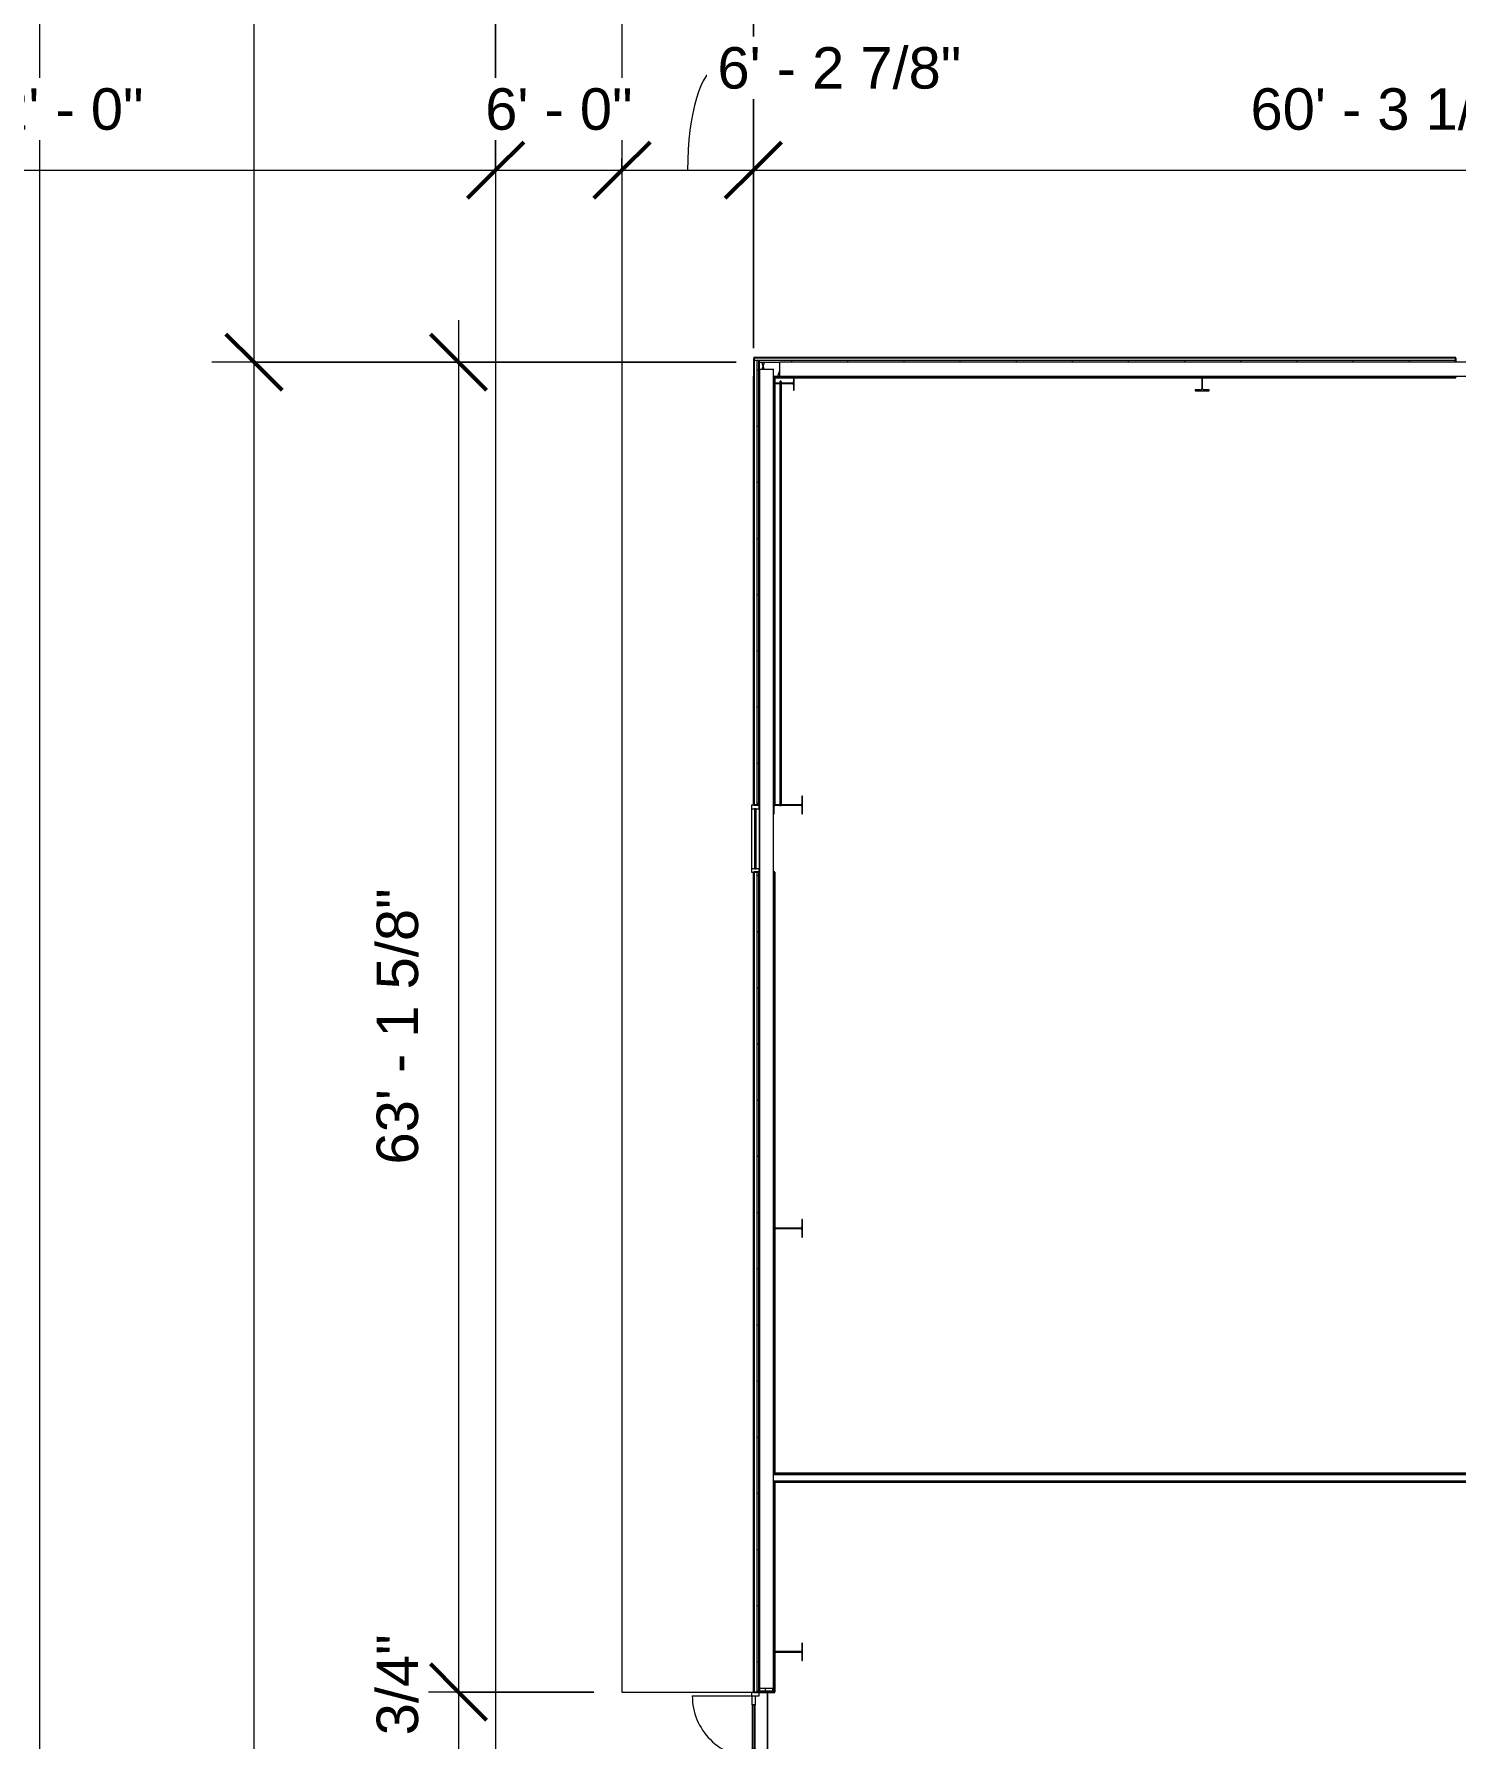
# Model space of a CAD drawing. Header units: inches. Extents: x 1 to 27263, y -26002 to 5769.
# Drawn here: x 21648 to 22459, y -21676 to -20705 of the extents above; entities that cross this region are included whole.
import ezdxf

# ---------------------------------------------------------------- set-up
doc = ezdxf.new("R2010")
doc.units = ezdxf.units.IN
doc.header["$MEASUREMENT"] = 0
for name, color, linetype, lineweight in [('A-ANNO-DIMS', 211, 'Continuous', 9), ('A-ANNO-DIMS-256', 211, 'Continuous', 9), ('A-DOOR', 31, 'Continuous', 9), ('A-FLOR', 192, 'Continuous', 9), ('A-GLAZ-CURT', 52, 'Continuous', 9), ('A-GLAZ-CWMG', 51, 'Continuous', 9), ('A-WALL', 113, 'Continuous', 9), ('A-WALL-PATT', 111, 'Continuous', 25), ('Conc', 7, 'Continuous', 9), ('I-WALL', 2, 'Continuous', 9), ('L-SITE-WALL', 31, 'Continuous', 9), ('S-BEAM', 12, 'Continuous', 9), ('S-COLS', 52, 'Continuous', 9)]:
    doc.layers.add(name, color=color, linetype=linetype, lineweight=lineweight)
doc.styles.add('Arial_1', font='arial.ttf', dxfattribs={"height": 23.60479})
doc.dimstyles.new('Linear_-_3_32__Arial', dxfattribs={"dimscale": 12, "dimtxt": 24, "dimasz": 2.666667, "dimexe": 2, "dimexo": 1.333333, "dimgap": 1.333333, "dimtad": 1, "dimdec": 4, "dimrnd": 0.0625, "dimzin": 1, "dimdsep": 46, "dimlunit": 4, "dimtxsty": 'Arial_1', "dimblk1": 'OBLIQUE', "dimblk2": 'OBLIQUE', "dimsah": 1, "dimcen": 0.09, "dimdle": 2, "dimazin": 0, "dimtfac": 1, "dimtdec": 4, "dimtix": 1, "dimtmove": 1, "dimatfit": 3, "dimfxl": 1, "dimtvp": 1, "dimtfill": 1, "dimfrac": 2, "dimtolj": 1, "dimtzin": 0, "dimarcsym": 2})
doc.dimstyles.new('Linear_-_3_32__Arial_1', dxfattribs={"dimscale": 12, "dimtxt": 24, "dimasz": 2.666667, "dimexe": 2, "dimexo": 1.333333, "dimgap": 1.333333, "dimtad": 1, "dimdec": 4, "dimrnd": 0.0625, "dimzin": 1, "dimdsep": 46, "dimlunit": 4, "dimtxsty": 'Arial_1', "dimblk1": 'OBLIQUE', "dimblk2": 'OBLIQUE', "dimsah": 1, "dimcen": 0.09, "dimdle": 2, "dimazin": 0, "dimtfac": 1, "dimtdec": 4, "dimtix": 1, "dimtmove": 0, "dimatfit": 3, "dimfxl": 1, "dimtvp": 1, "dimtfill": 1, "dimfrac": 2, "dimtolj": 1, "dimtzin": 0, "dimarcsym": 2})
pattern_1 = [(45, (0, 0), (-25.342707, 25.342707), []), (45, (0, 38.4), (-25.342707, 25.342707), [])]
pattern_2 = [(0, (0, 0), (81.92, 20.48), [3.379, -58.061, 3.379, -58.061, -327.68]), (0, (0, 0), (81.92, 20.48), [-122.88, 3.379, -119.501, 3.379, -58.061, -143.36]), (0, (0, 0), (81.92, 20.48), [-307.2, 3.379, -37.581, 3.379, -99.021]), (120, (30.72, 10.24), (-58.6962, 60.704801), [3.379, -58.061, 3.379, -58.061, -327.68]), (120, (30.72, 10.24), (-58.6962, 60.704801), [-122.88, 3.379, -119.501, 3.379, -58.061, -143.36]), (120, (30.72, 10.24), (-58.6962, 60.704801), [-307.2, 3.379, -37.581, 3.379, -99.021]), (240, (40.96, 51.2), (-23.2238, -81.184801), [3.379, -58.061, 3.379, -58.061, -327.68]), (240, (40.96, 51.2), (-23.2238, -81.184801), [-122.88, 3.379, -119.501, 3.379, -58.061, -143.36]), (240, (40.96, 51.2), (-23.2238, -81.184801), [-307.2, 3.379, -37.581, 3.379, -99.021])]
pattern_3 = [(0, (0, 0), (0, 32), []), (90, (0, 0), (-32, 2e-15), [])]
pattern_4 = [(161.57, (1.28, 1.28), (-10.24040374, -0.00056827), [0, -72.858, 8.09, 0]), (18.43, (-1.28, 1.28), (-10.24040374, 0.00056827), [0, -72.858, 8.09, 0]), (108.43, (1.28, 1.28), (5.1184649, -25.6019259), [24.282, -56.666]), (71.57, (-1.28, 1.28), (5.1184649, 25.6019259), [24.282, -56.666])]

# ---------------------------------------------------------------- blocks, each defined once
blk = doc.blocks.new('Struct_Xcel_Sports Complex_rvt-1-Site Plan - Phase 1')
at = {"layer": 'A-FLOR', "color": 7}
blk.add_line((22066.14, -21722.93), (22066.14, -21649.18), dxfattribs=at)
at = {"layer": 'L-SITE-WALL', "color": 7}
for p, q in [((22058.14, -21143.93), (22058.14, -20899.55)), ((22058.14, -21649.43), (22058.14, -21182.12)), ((22066.14, -21649.18), (22066.14, -21722.93))]:
    blk.add_line(p, q, dxfattribs=at)
blk = doc.blocks.new('Rectangular Mullion - Exterior 2_ x 4_5_-1142339-Site Plan - Phase 1')
at = {"layer": 'A-GLAZ-CWMG', "lineweight": 13}
for p, q in [((-2, 3), (0, 3)), ((-2, -1.5), (-2, 3)), ((0, 3), (0, -1.5)), ((0, -1.5), (-2, -1.5))]:
    blk.add_line(p, q, dxfattribs=at)
blk = doc.blocks.new('Rectangular Mullion - Exterior 2_ x 4_5_-1146635-Site Plan - Phase 1')
at = {"layer": 'A-GLAZ-CWMG', "lineweight": 13}
for p, q in [((0, 3), (-2, 3)), ((-2, 3), (-2, -1.5)), ((0, -1.5), (0, 3)), ((-2, -1.5), (0, -1.5))]:
    blk.add_line(p, q, dxfattribs=at)
blk = doc.blocks.new('Girt_C - 8_D-1279893-Site Plan - Phase 1')
at = {"layer": 'S-BEAM'}
for p, q in [((22771.89, -20891.55), (22073.14, -20891.55)), ((22073.14, -20891.74), (22073.14, -20891.55)), ((22073.14, -20899.37), (22073.14, -20891.74)), ((22771.89, -20891.55), (22771.89, -20891.74)), ((22771.89, -20891.74), (22771.89, -20899.37)), ((22073.14, -20899.55), (22073.14, -20899.37)), ((22073.14, -20899.55), (22771.89, -20899.55)), ((22771.89, -20899.37), (22771.89, -20899.55))]:
    blk.add_line(p, q, dxfattribs=at)
blk = doc.blocks.new('Girt_C - 8_D-1267882-Site Plan - Phase 1')
at = {"layer": 'S-BEAM'}
for p, q in [((22061.64, -20895.55), (22061.64, -21647.23)), ((22061.64, -20895.55), (22061.83, -20895.55)), ((22061.83, -20895.55), (22069.45, -20895.55)), ((22069.45, -20895.55), (22069.64, -20895.55)), ((22069.64, -21647.23), (22069.64, -20895.55)), ((22061.83, -21647.23), (22061.64, -21647.23)), ((22069.45, -21647.23), (22061.83, -21647.23)), ((22069.64, -21647.23), (22069.45, -21647.23))]:
    blk.add_line(p, q, dxfattribs=at)
blk = doc.blocks.new('System Panel - Exterior Glazing-827433-Site Plan - Phase 1')
at = {"layer": 'A-GLAZ-CURT'}
for p, q in [((17.09375, -0.25), (-17.09375, -0.25)), ((-17.09375, -0.25), (-17.09375, -1.25)), ((-17.09375, -1.25), (-17.09375, -0.25)), ((17.09375, -0.25), (-17.09375, -0.25)), ((-17.09375, -1.25), (17.09375, -1.25)), ((-17.09375, -1.25), (17.09375, -1.25)), ((17.09375, -1.25), (17.09375, -0.25)), ((17.09375, -0.25), (17.09375, -1.25))]:
    blk.add_line(p, q, dxfattribs=at)
blk = doc.blocks.new('Rectangular Mullion - Exterior 2_ x 4_5_-V63-Site Plan - Phase 1')
at = {"layer": 'A-GLAZ-CWMG'}
for p, q in [((22057.02, -22300.37), (22057.02, -22334.55)), ((22061.52, -22300.37), (22061.52, -22334.55))]:
    blk.add_line(p, q, dxfattribs=at)
blk = doc.blocks.new('Door_Single_Storefront - one-1142389-Site Plan - Phase 1')
at = {"layer": 'A-DOOR'}
for p, q in [((-17.59375, -1), (-17.59375, 0.75)), ((-17.59375, 0.75), (-12.59375, 0.75)), ((-17.59375, -35.1875), (-17.59375, 0)), ((-12.59375, 0.75), (-12.59375, -1)), ((12.59375, 0.75), (-12.59375, 0.75)), ((-12.59375, -0.5), (-12.59375, 0.25)), ((-12.59375, 0.25), (12.59375, 0.25)), ((12.59375, -1), (12.59375, 0.75)), ((12.59375, 0.75), (17.59375, 0.75)), ((12.59375, 0.25), (12.59375, -0.5)), ((17.59375, 0.75), (17.59375, -1)), ((-12.59375, -1), (-17.59375, -1)), ((12.59375, -0.5), (-12.59375, -0.5)), ((-12.59375, -1), (12.59375, -1)), ((17.59375, -1), (12.59375, -1))]:
    blk.add_line(p, q, dxfattribs=at)
blk.add_arc((-17.59375, 0), 35.1875, 270, 0, dxfattribs=at)
blk = doc.blocks.new('Rectangular Mullion - Exterior 2_ x 4_5_-1305178-Site Plan - Phase 1')
at = {"layer": 'A-GLAZ-CWMG', "lineweight": 13}
for p, q in [((0, 1.5), (-2, 1.5)), ((-2, 1.5), (-2, -3)), ((0, -3), (0, 1.5)), ((-2, -3), (0, -3))]:
    blk.add_line(p, q, dxfattribs=at)
blk = doc.blocks.new('Round Bar - 1_-1267021-Site Plan - Phase 1')
at = {"layer": 'S-BEAM'}
for p, q in [((22073.14, -21867.69), (22073.14, -21988.86)), ((22074.14, -21988.86), (22074.14, -21867.69))]:
    blk.add_line(p, q, dxfattribs=at)
for centre, start_param, end_param in [((22073.64, -21867.69), 0, 3.141593), ((22073.64, -21867.69), 3.141593, 6.283185), ((22073.64, -22108.84), 3.926991, 5.497787)]:
    blk.add_ellipse(centre, major_axis=(0.5, 0), ratio=0.507473, start_param=start_param, end_param=end_param, dxfattribs=at)
blk = doc.blocks.new('Round Bar - 1_-V71-Site Plan - Phase 1')
at = {"layer": 'S-BEAM'}
for p, q in [((22073.14, -21022.63), (22073.14, -21143.8)), ((22074.14, -21143.8), (22074.14, -21022.63))]:
    blk.add_line(p, q, dxfattribs=at)
for centre, start_param, end_param in [((22073.64, -20902.65), 0, 3.141593), ((22073.64, -21143.8), 0, 3.141593), ((22073.64, -21143.8), 3.141593, 6.283185)]:
    blk.add_ellipse(centre, major_axis=(0.5, 0), ratio=0.507473, start_param=start_param, end_param=end_param, dxfattribs=at)
blk = doc.blocks.new('DIMBLOCK35-Site Plan - Phase 1')
at = {"layer": 'A-ANNO-DIMS-256', "lineweight": 50}
for p, q in [((21651.22, -19441.09), (21635.22, -19425.09)), ((21651.22, -19441.09), (21667.22, -19457.09)), ((21651.22, -23103.09), (21635.22, -23087.09)), ((21651.22, -23103.09), (21667.22, -23119.09))]:
    blk.add_line(p, q, dxfattribs=at)
at = {"layer": 'A-ANNO-DIMS-256'}
for p, q in [((21651.22, -19417.09), (21651.22, -23103.09)), ((21657.85, -19441.09), (21627.22, -19441.09)), ((21651.22, -19441.09), (21657.85, -19441.09)), ((22015.24, -23103.09), (21627.22, -23103.09)), ((21651.22, -23103.09), (22015.24, -23103.09))]:
    blk.add_line(p, q, dxfattribs=at)
at = {"layer": 'A-ANNO-DIMS-256', "color": 0, "insert": (21604.6, -21332.09), "char_height": 23.605, "width": 144, "attachment_point": 1, "rotation": 90, "line_spacing_factor": 0.938532, "style": 'Arial_1', "bg_fill": 3, "box_fill_scale": 1.25, "bg_fill_color": 0, "bg_fill_transparency": 0}
blk.add_mtext('305\' - 2"', dxfattribs=at)
blk = doc.blocks.new('_Oblique')
at = {"color": 0, "linetype": 'ByBlock', "lineweight": -2}
blk.add_line((-0.5, -0.5), (0.5, 0.5), dxfattribs=at)
blk = doc.blocks.new('DIMBLOCK67-Site Plan - Phase 1')
at = {"layer": 'A-ANNO-DIMS-256'}
for p, q in [((21890.06, -20867.55), (21890.06, -21649.18)), ((22048.36, -20891.55), (21866.06, -20891.55)), ((21890.06, -20891.55), (22048.36, -20891.55)), ((21967.24, -21649.18), (21866.06, -21649.18)), ((21890.06, -21649.18), (21967.24, -21649.18))]:
    blk.add_line(p, q, dxfattribs=at)
at = {"layer": 'A-ANNO-DIMS-256', "lineweight": 50}
for p, q in [((21890.06, -20891.55), (21874.06, -20875.55)), ((21890.06, -20891.55), (21906.06, -20907.55)), ((21890.06, -21649.18), (21874.06, -21633.18)), ((21890.06, -21649.18), (21906.06, -21665.18))]:
    blk.add_line(p, q, dxfattribs=at)
at = {"layer": 'A-ANNO-DIMS-256', "color": 0, "insert": (21843.44, -21348.64), "char_height": 23.6048, "width": 187.8646, "attachment_point": 1, "rotation": 90, "line_spacing_factor": 0.938532, "style": 'Arial_1', "bg_fill": 3, "box_fill_scale": 1.25, "bg_fill_color": 0, "bg_fill_transparency": 0}
blk.add_mtext('63\' - 1 5/8"', dxfattribs=at)
blk = doc.blocks.new('DIMBLOCK68-Site Plan - Phase 1')
at = {"layer": 'A-ANNO-DIMS-256', "lineweight": 50}
for p, q in [((21890.06, -21649.18), (21874.06, -21633.18)), ((21890.06, -21649.18), (21906.06, -21665.18)), ((21890.06, -21722.93), (21874.06, -21706.93)), ((21890.06, -21722.93), (21906.06, -21738.93))]:
    blk.add_line(p, q, dxfattribs=at)
at = {"layer": 'A-ANNO-DIMS-256'}
for p, q in [((21967.24, -21649.18), (21866.06, -21649.18)), ((21890.06, -21649.18), (21890.06, -21722.93)), ((21890.06, -21649.18), (21967.24, -21649.18)), ((21967.24, -21722.93), (21866.06, -21722.93)), ((21890.06, -21722.93), (21967.24, -21722.93))]:
    blk.add_line(p, q, dxfattribs=at)
at = {"layer": 'A-ANNO-DIMS-256', "color": 0, "insert": (21843.44, -21755.28), "char_height": 23.6048, "width": 166.1538, "attachment_point": 1, "rotation": 90, "line_spacing_factor": 0.938532, "style": 'Arial_1', "bg_fill": 3, "box_fill_scale": 1.25, "bg_fill_color": 0, "bg_fill_transparency": 0}
blk.add_mtext('6\' - 1 3/4"', dxfattribs=at)
blk = doc.blocks.new('DIMBLOCK80-Site Plan - Phase 1')
at = {"layer": 'A-ANNO-DIMS-256'}
for p, q in [((22058.14, -20883.55), (22058.14, -20384.35)), ((20984.24, -20401.72), (20984.24, -20432.35)), ((20984.24, -20408.35), (20984.24, -20401.72)), ((20960.24, -20408.35), (22058.14, -20408.35)), ((22058.14, -20408.35), (22058.14, -20883.55))]:
    blk.add_line(p, q, dxfattribs=at)
at = {"layer": 'A-ANNO-DIMS-256', "lineweight": 50}
for p, q in [((20984.24, -20408.35), (21000.24, -20392.35)), ((22058.14, -20408.35), (22074.14, -20392.35)), ((20984.24, -20408.35), (20968.24, -20424.35)), ((22058.14, -20408.35), (22042.14, -20424.35))]:
    blk.add_line(p, q, dxfattribs=at)
at = {"layer": 'A-ANNO-DIMS-256', "color": 0, "insert": (21442.91, -20361.73), "char_height": 23.6048, "width": 187.8646, "attachment_point": 1, "line_spacing_factor": 0.938532, "style": 'Arial_1', "bg_fill": 3, "box_fill_scale": 1.25, "bg_fill_color": 0, "bg_fill_transparency": 0}
blk.add_mtext('89\' - 5 7/8"', dxfattribs=at)
blk = doc.blocks.new('DIMBLOCK81-Site Plan - Phase 1')
at = {"layer": 'A-ANNO-DIMS-256'}
for p, q in [((22058.14, -20883.55), (22058.14, -20384.35)), ((22781.39, -20883.55), (22781.39, -20384.35)), ((22058.14, -20408.35), (22781.39, -20408.35)), ((22058.14, -20408.35), (22058.14, -20883.55)), ((22781.39, -20408.35), (22781.39, -20883.55))]:
    blk.add_line(p, q, dxfattribs=at)
at = {"layer": 'A-ANNO-DIMS-256', "lineweight": 50}
for p, q in [((22058.14, -20408.35), (22074.14, -20392.35)), ((22781.39, -20408.35), (22797.39, -20392.35)), ((22058.14, -20408.35), (22042.14, -20424.35)), ((22781.39, -20408.35), (22765.39, -20424.35))]:
    blk.add_line(p, q, dxfattribs=at)
at = {"layer": 'A-ANNO-DIMS-256', "color": 0, "insert": (22341.49, -20361.73), "char_height": 23.6048, "width": 187.8646, "attachment_point": 1, "line_spacing_factor": 0.938532, "style": 'Arial_1', "bg_fill": 3, "box_fill_scale": 1.25, "bg_fill_color": 0, "bg_fill_transparency": 0}
blk.add_mtext('60\' - 3 1/4"', dxfattribs=at)
blk = doc.blocks.new('DIMBLOCK85-Site Plan - Phase 1')
at = {"layer": 'A-ANNO-DIMS-256', "lineweight": 50}
for p, q in [((21773.57, -20891.55), (21757.57, -20875.55)), ((21773.57, -20891.55), (21789.57, -20907.55)), ((21773.57, -22798.8), (21757.57, -22782.8)), ((21773.57, -22798.8), (21789.57, -22814.8))]:
    blk.add_line(p, q, dxfattribs=at)
at = {"layer": 'A-ANNO-DIMS-256'}
for p, q in [((22048.36, -20891.55), (21749.57, -20891.55)), ((21773.57, -22798.8), (21773.57, -20891.55)), ((21773.57, -20891.55), (22048.36, -20891.55)), ((22042.14, -22798.8), (21749.57, -22798.8)), ((21773.57, -22798.8), (22042.14, -22798.8))]:
    blk.add_line(p, q, dxfattribs=at)
at = {"layer": 'A-ANNO-DIMS-256', "color": 0, "insert": (21726.95, -21941.55), "char_height": 23.6048, "width": 231.2862, "attachment_point": 1, "rotation": 90, "line_spacing_factor": 0.938532, "style": 'Arial_1', "bg_fill": 3, "box_fill_scale": 1.25, "bg_fill_color": 0, "bg_fill_transparency": 0}
blk.add_mtext('158\' - 11 1/4"', dxfattribs=at)
blk = doc.blocks.new('DIMBLOCK86-Site Plan - Phase 1')
at = {"layer": 'A-ANNO-DIMS-256', "lineweight": 50}
for p, q in [((21773.57, -19198.18), (21757.57, -19182.18)), ((21773.57, -19198.18), (21789.57, -19214.18)), ((21773.57, -20891.55), (21757.57, -20875.55)), ((21773.57, -20891.55), (21789.57, -20907.55))]:
    blk.add_line(p, q, dxfattribs=at)
at = {"layer": 'A-ANNO-DIMS-256'}
for p, q in [((21773.57, -20891.55), (21773.57, -19174.18)), ((21766.94, -19198.18), (21797.57, -19198.18)), ((21773.57, -19198.18), (21766.94, -19198.18)), ((22048.36, -20891.55), (21749.57, -20891.55)), ((21773.57, -20891.55), (22048.36, -20891.55))]:
    blk.add_line(p, q, dxfattribs=at)
at = {"layer": 'A-ANNO-DIMS-256', "color": 0, "insert": (21726.95, -20132.19), "char_height": 23.6048, "width": 209.5754, "attachment_point": 1, "rotation": 90, "line_spacing_factor": 0.938532, "style": 'Arial_1', "bg_fill": 3, "box_fill_scale": 1.25, "bg_fill_color": 0, "bg_fill_transparency": 0}
blk.add_mtext('141\' - 1 3/8"', dxfattribs=at)
blk = doc.blocks.new('DIMBLOCK91-Site Plan - Phase 1')
at = {"layer": 'A-ANNO-DIMS-256'}
for p, q in [((21911.24, -19999.1), (21911.24, -20806.12)), ((21911.24, -20782.12), (21911.24, -19999.1)), ((21407.24, -20775.5), (21407.24, -20806.12)), ((21407.24, -20782.12), (21407.24, -20775.5)), ((21407.24, -20782.12), (21911.24, -20782.12))]:
    blk.add_line(p, q, dxfattribs=at)
at = {"layer": 'A-ANNO-DIMS-256', "lineweight": 50}
for p, q in [((21407.24, -20782.12), (21423.24, -20766.12)), ((21911.24, -20782.12), (21927.24, -20766.12)), ((21407.24, -20782.12), (21391.24, -20798.12)), ((21911.24, -20782.12), (21895.24, -20798.12))]:
    blk.add_line(p, q, dxfattribs=at)
at = {"layer": 'A-ANNO-DIMS-256', "color": 0, "insert": (21608.28, -20735.5), "char_height": 23.605, "width": 122.2892, "attachment_point": 1, "line_spacing_factor": 0.938532, "style": 'Arial_1', "bg_fill": 3, "box_fill_scale": 1.25, "bg_fill_color": 0, "bg_fill_transparency": 0}
blk.add_mtext('42\' - 0"', dxfattribs=at)
blk = doc.blocks.new('DIMBLOCK92-Site Plan - Phase 1')
at = {"layer": 'A-ANNO-DIMS-256'}
for p, q in [((21911.24, -19999.1), (21911.24, -20806.12)), ((21911.24, -20782.12), (21911.24, -19999.1)), ((21911.24, -20782.12), (21983.24, -20782.12)), ((21983.24, -20775.5), (21983.24, -20806.12)), ((21983.24, -20782.12), (21983.24, -20775.5))]:
    blk.add_line(p, q, dxfattribs=at)
at = {"layer": 'A-ANNO-DIMS-256', "lineweight": 50}
for p, q in [((21911.24, -20782.12), (21927.24, -20766.12)), ((21983.24, -20782.12), (21999.24, -20766.12)), ((21911.24, -20782.12), (21895.24, -20798.12)), ((21983.24, -20782.12), (21967.24, -20798.12))]:
    blk.add_line(p, q, dxfattribs=at)
at = {"layer": 'A-ANNO-DIMS-256', "color": 0, "insert": (21905.33, -20735.5), "char_height": 23.605, "width": 100.5785, "attachment_point": 1, "line_spacing_factor": 0.938532, "style": 'Arial_1', "bg_fill": 3, "box_fill_scale": 1.25, "bg_fill_color": 0, "bg_fill_transparency": 0}
blk.add_mtext('6\' - 0"', dxfattribs=at)
blk = doc.blocks.new('DIMBLOCK93-Site Plan - Phase 1')
at = {"layer": 'A-ANNO-DIMS-256'}
for p, q in [((22058.14, -20883.55), (22058.14, -20758.12)), ((21983.24, -20775.5), (21983.24, -20806.12)), ((21983.24, -20782.12), (21983.24, -20775.5)), ((21983.24, -20782.12), (22058.14, -20782.12)), ((22058.14, -20782.12), (22058.14, -20883.55))]:
    blk.add_line(p, q, dxfattribs=at)
at = {"layer": 'A-ANNO-DIMS-256', "lineweight": 50}
for p, q in [((21983.24, -20782.12), (21999.24, -20766.12)), ((22058.14, -20782.12), (22074.14, -20766.12)), ((21983.24, -20782.12), (21967.24, -20798.12)), ((22058.14, -20782.12), (22042.14, -20798.12))]:
    blk.add_line(p, q, dxfattribs=at)
at = {"layer": 'A-ANNO-DIMS-256'}
blk.add_ellipse((22037.68, -20782.12), major_axis=(0, 57.9), ratio=0.29346, start_param=0, end_param=1.570796, dxfattribs=at)
at = {"layer": 'A-ANNO-DIMS-256', "color": 0, "insert": (22037.68, -20712.07), "char_height": 23.6048, "width": 166.1538, "attachment_point": 1, "line_spacing_factor": 0.938532, "style": 'Arial_1', "bg_fill": 3, "box_fill_scale": 1.25, "bg_fill_color": 0, "bg_fill_transparency": 0}
blk.add_mtext('6\' - 2 7/8"', dxfattribs=at)
blk = doc.blocks.new('DIMBLOCK94-Site Plan - Phase 1')
at = {"layer": 'A-ANNO-DIMS-256'}
for p, q in [((22058.14, -20883.55), (22058.14, -20758.12)), ((22781.39, -20883.55), (22781.39, -20758.12)), ((22058.14, -20782.12), (22781.39, -20782.12)), ((22058.14, -20782.12), (22058.14, -20883.55)), ((22781.39, -20782.12), (22781.39, -20883.55))]:
    blk.add_line(p, q, dxfattribs=at)
at = {"layer": 'A-ANNO-DIMS-256', "lineweight": 50}
for p, q in [((22058.14, -20782.12), (22074.14, -20766.12)), ((22781.39, -20782.12), (22797.39, -20766.12)), ((22058.14, -20782.12), (22042.14, -20798.12)), ((22781.39, -20782.12), (22765.39, -20798.12))]:
    blk.add_line(p, q, dxfattribs=at)
at = {"layer": 'A-ANNO-DIMS-256', "color": 0, "insert": (22341.49, -20735.5), "char_height": 23.6048, "width": 187.8646, "attachment_point": 1, "line_spacing_factor": 0.938532, "style": 'Arial_1', "bg_fill": 3, "box_fill_scale": 1.25, "bg_fill_color": 0, "bg_fill_transparency": 0}
blk.add_mtext('60\' - 3 1/4"', dxfattribs=at)

msp = doc.modelspace()

# ---------------------------------------------------------------- hatches: boundary and pattern name
at = {"layer": 'A-WALL-PATT', "lineweight": 9}
h = msp.add_hatch(dxfattribs=at)
h.set_pattern_fill('FP_12', color=256, style=0, pattern_type=2)
h.set_pattern_definition(pattern_3)
h.paths.add_polyline_path([(22060.140225, -21142.92781), (22061.140225, -21142.92781), (22061.140225, -20890.55281), (22060.140225, -20890.55281), (22060.140225, -21136.095851)], flags=0)
h = msp.add_hatch(dxfattribs=at)
h.set_pattern_fill('FP_12', color=256, style=0, pattern_type=2)
h.set_pattern_definition(pattern_3)
h.paths.add_polyline_path([(22061.640225, -20891.55281), (22458.515225, -20891.55281), (22458.515225, -20890.55281), (22061.640225, -20890.55281)], flags=0)
h = msp.add_hatch(dxfattribs=at)
h.set_pattern_fill('FP_10', color=256, style=0, pattern_type=2)
h.set_pattern_definition(pattern_4)
h.paths.add_polyline_path([(22061.665346, -20895.55281), (22069.640225, -20895.55281), (22069.640225, -20891.55281), (22061.640225, -20891.55281), (22061.640225, -20895.55281)], flags=0)
h = msp.add_hatch(dxfattribs=at)
h.set_pattern_fill('FP_10', color=256, style=0, pattern_type=2)
h.set_pattern_definition(pattern_4)
h.paths.add_polyline_path([(22069.640225, -20899.55281), (22073.140225, -20899.443435), (22073.140225, -20891.55281), (22069.640225, -20891.55281), (22069.640225, -20895.55281)], flags=0)
h = msp.add_hatch(dxfattribs=at)
h.set_pattern_fill('FP_12', color=256, style=0, pattern_type=2)
h.set_pattern_definition(pattern_3)
h.paths.add_polyline_path([(22060.140225, -21648.42781), (22061.140225, -21648.42781), (22061.140225, -21182.11531), (22060.140225, -21182.11531), (22060.140225, -21646.839601)], flags=0)
h = msp.add_hatch(dxfattribs=at)
h.set_pattern_fill('FP_9', color=256, style=0, pattern_type=2)
h.set_pattern_definition(pattern_2)
h.paths.add_polyline_path([(22780.639225, -21525.30281), (22780.639225, -21524.67781), (22601.524991, -21524.67781), (22601.524991, -21525.30281), (22780.014225, -21525.30281)], flags=0)
h.paths.add_polyline_path([(22218.102416, -21525.30281), (22598.024991, -21525.30281), (22598.024991, -21524.67781), (22069.640225, -21524.67781), (22069.640225, -21525.30281), (22070.390225, -21525.30281)], flags=0)
h = msp.add_hatch(dxfattribs=at)
h.set_pattern_fill('FP_9', color=256, style=0, pattern_type=2)
h.set_pattern_definition(pattern_2)
h.paths.add_polyline_path([(22780.639225, -21529.42781), (22780.639225, -21525.30281), (22780.014225, -21525.30281), (22780.014225, -21528.80281), (22069.640225, -21528.80281), (22069.640225, -21529.42781), (22645.665082, -21529.42781)], flags=0)
h = msp.add_hatch(dxfattribs=at)
h.set_pattern_fill('FP_10', color=256, style=0, pattern_type=2)
h.set_pattern_definition(pattern_4)
h.paths.add_polyline_path([(22069.615065, -21648.42781), (22069.640225, -21648.42781), (22069.53085, -21647.22781), (22061.640225, -21647.22781), (22061.7496, -21648.42781), (22069.546475, -21648.42781)], flags=0)
at = {"layer": 'S-COLS'}
h = msp.add_hatch(dxfattribs=at)
h.set_pattern_fill('FP_8', color=256, style=0, pattern_type=2)
h.set_pattern_definition(pattern_1)
h.paths.add_polyline_path([(22069.640225, -20907.55281), (22070.073819, -20907.55281), (22070.073819, -20904.388748), (22070.276327, -20903.89985), (22070.765225, -20903.697342), (22073.140225, -20903.625076), (22073.140225, -20903.408279), (22070.765225, -20903.408279), (22070.276327, -20903.205771), (22070.073819, -20902.716873), (22070.073819, -20899.55281), (22069.640225, -20899.55281)], flags=0)
h.paths.add_polyline_path([(22081.390225, -20907.55281), (22081.390225, -20899.55281), (22080.956632, -20899.55281), (22080.956632, -20902.716873), (22080.754123, -20903.205771), (22080.265225, -20903.408279), (22074.140225, -20903.408279), (22074.140225, -20903.697342), (22080.265225, -20903.697342), (22080.754123, -20903.89985), (22080.956632, -20904.388748), (22080.956632, -20907.55281)], flags=0)
h = msp.add_hatch(dxfattribs=at)
h.set_pattern_fill('FP_8', color=256, style=0, pattern_type=2)
h.set_pattern_definition(pattern_1)
h.paths.add_polyline_path([(22070.073819, -21148.80281), (22070.073819, -21144.638748), (22070.276327, -21144.14985), (22070.765225, -21143.947342), (22073.213449, -21143.833165), (22073.140225, -21143.760194), (22073.140225, -21143.658279), (22070.765225, -21143.658279), (22070.276327, -21143.455771), (22070.073819, -21142.966873), (22070.073819, -21138.80281), (22069.640225, -21138.80281), (22069.640225, -21148.80281)], flags=0)
h.paths.add_polyline_path([(22085.706632, -21148.80281), (22086.140225, -21148.80281), (22086.140225, -21138.80281), (22085.706632, -21138.80281), (22085.706632, -21142.966873), (22085.504123, -21143.455771), (22085.015225, -21143.658279), (22074.140225, -21143.760194), (22074.027808, -21143.658279), (22073.993779, -21143.661443), (22074.067024, -21143.947342), (22085.015225, -21143.947342), (22085.504123, -21144.14985), (22085.706632, -21144.638748)], flags=0)
h = msp.add_hatch(dxfattribs=at)
h.set_pattern_fill('FP_8', color=256, style=0, pattern_type=2)
h.set_pattern_definition(pattern_1)
h.paths.add_polyline_path([(22069.640225, -21631.30281), (22070.073819, -21631.30281), (22070.073819, -21627.138748), (22070.276327, -21626.64985), (22070.765225, -21626.447342), (22085.015225, -21626.447342), (22085.504123, -21626.64985), (22085.706632, -21627.138748), (22085.706632, -21631.30281), (22086.140225, -21631.30281), (22086.140225, -21621.30281), (22085.706632, -21621.30281), (22085.706632, -21625.466873), (22085.504123, -21625.955771), (22085.015225, -21626.158279), (22070.765225, -21626.158279), (22070.276327, -21625.955771), (22070.073819, -21625.466873), (22070.073819, -21621.30281), (22069.640225, -21621.30281)], flags=0)

# ---------------------------------------------------------------- linework, layer by layer
at = {"layer": 'A-WALL'}
for p, q in [((22058.640225, -21143.67781), (22058.640225, -20889.05281)), ((22458.515225, -20890.55281), (22058.640225, -20890.55281)), ((22060.140225, -20890.55281), (22060.140225, -21143.67781)), ((22061.140225, -20890.55281), (22061.140225, -21142.92781)), ((22061.640225, -20895.55281), (22061.640225, -20890.55281)), ((22061.640225, -20891.55281), (22073.140225, -20891.55281)), ((22069.640225, -20899.55281), (22073.140225, -20899.55281)), ((22061.665346, -21142.92781), (22060.140225, -21142.92781)), ((22058.640225, -21182.11531), (22058.640225, -21649.17781)), ((22060.140225, -21182.11531), (22060.140225, -21649.17781)), ((22061.140225, -21182.11531), (22061.140225, -21648.42781)), ((22069.640225, -21524.67781), (22070.390225, -21524.67781)), ((22069.640225, -21525.30281), (22598.024991, -21525.30281)), ((22069.640225, -21528.80281), (22780.014225, -21528.80281)), ((22069.640225, -21529.42781), (22070.390225, -21529.42781)), ((22060.140225, -21648.42781), (22069.640225, -21648.42781)), ((22061.640225, -21647.22781), (22061.640225, -21648.42781)), ((22069.640225, -21647.22781), (22069.640225, -21648.42781))]:
    msp.add_line(p, q, dxfattribs=at)
at = {"layer": 'Conc'}
for p, q in [((21911.235225, -19983.100554), (21911.235225, -22892.070698)), ((21983.235225, -19983.100554), (21983.235225, -21649.17781)), ((21983.235225, -21649.17781), (22058.140225, -21649.17781))]:
    msp.add_line(p, q, dxfattribs=at)
at = {"layer": 'I-WALL', "lineweight": 25}
for p, q in [((22597.399991, -21524.67781), (22070.390225, -21524.67781)), ((22070.390225, -21529.42781), (22780.639225, -21529.42781))]:
    msp.add_line(p, q, dxfattribs=at)
at = {"layer": 'L-SITE-WALL', "lineweight": 25}
for p, q in [((22058.327725, -20889.05281), (22058.327725, -21143.67781)), ((22458.515225, -20889.05281), (22058.327725, -20889.05281)), ((22458.515225, -20891.577931), (22458.515225, -20889.05281)), ((22070.390225, -21143.67781), (22070.390225, -20900.30281)), ((22070.390225, -20900.30281), (22458.515225, -20900.30281)), ((22458.515225, -20900.30281), (22458.515225, -20899.52769)), ((22058.327725, -21143.67781), (22061.665346, -21143.67781)), ((22069.640225, -21143.67781), (22070.390225, -21143.67781)), ((22061.665346, -21182.11531), (22058.327725, -21182.11531)), ((22058.327725, -21182.11531), (22058.327725, -21649.17781)), ((22070.390225, -21182.11531), (22069.615105, -21182.11531)), ((22070.390225, -21524.67781), (22070.390225, -21182.11531)), ((22070.390225, -21649.17781), (22070.390225, -21529.42781)), ((22058.327725, -21649.17781), (22070.390225, -21649.17781))]:
    msp.add_line(p, q, dxfattribs=at)
at = {"layer": 'S-COLS', "lineweight": 15}
for p, q in [((22070.073819, -20899.55281), (22069.640225, -20899.55281)), ((22070.073819, -20902.716873), (22070.073819, -20899.55281)), ((22080.956632, -20899.55281), (22080.956632, -20902.716873)), ((22081.390225, -20907.55281), (22081.390225, -20899.55281)), ((22309.890225, -20899.55281), (22309.890225, -20899.986404)), ((22309.890225, -20899.986404), (22313.054288, -20899.986404)), ((22313.745694, -20900.67781), (22313.745694, -20906.67781)), ((22314.034757, -20906.67781), (22314.034757, -20900.67781)), ((22314.726163, -20899.986404), (22317.890225, -20899.986404)), ((22317.890225, -20899.986404), (22317.890225, -20899.55281)), ((22069.640225, -20907.55281), (22070.073819, -20907.55281)), ((22070.073819, -20907.55281), (22070.073819, -20904.388748)), ((22073.140225, -20903.408279), (22070.765225, -20903.408279)), ((22070.765225, -20903.697342), (22073.140225, -20903.697342)), ((22080.265225, -20903.408279), (22074.140225, -20903.408279)), ((22074.140225, -20903.697342), (22080.265225, -20903.697342)), ((22080.956632, -20904.388748), (22080.956632, -20907.55281)), ((22080.956632, -20907.55281), (22081.390225, -20907.55281)), ((22313.054288, -20907.369217), (22309.890225, -20907.369217)), ((22309.890225, -20907.369217), (22309.890225, -20907.80281)), ((22309.890225, -20907.80281), (22317.890225, -20907.80281)), ((22317.890225, -20907.369217), (22314.726163, -20907.369217)), ((22317.890225, -20907.80281), (22317.890225, -20907.369217)), ((22070.073819, -21138.80281), (22069.640225, -21138.80281)), ((22070.073819, -21142.966873), (22070.073819, -21138.80281)), ((22073.140225, -21143.658279), (22070.765225, -21143.658279)), ((22070.765225, -21143.947342), (22073.438439, -21143.947342)), ((22073.993779, -21143.947342), (22085.015225, -21143.947342)), ((22085.015225, -21143.658279), (22074.140225, -21143.658279)), ((22086.140225, -21138.80281), (22085.706632, -21138.80281)), ((22085.706632, -21138.80281), (22085.706632, -21142.966873)), ((22086.140225, -21148.80281), (22086.140225, -21138.80281)), ((22069.640225, -21148.80281), (22070.073819, -21148.80281)), ((22070.073819, -21148.80281), (22070.073819, -21144.638748)), ((22085.706632, -21144.638748), (22085.706632, -21148.80281)), ((22085.706632, -21148.80281), (22086.140225, -21148.80281)), ((22070.073819, -21380.05281), (22069.640225, -21380.05281)), ((22070.073819, -21384.216873), (22070.073819, -21380.05281)), ((22070.073819, -21390.05281), (22070.073819, -21385.888748)), ((22085.015225, -21384.908279), (22070.765225, -21384.908279)), ((22070.765225, -21385.197342), (22085.015225, -21385.197342)), ((22086.140225, -21380.05281), (22085.706632, -21380.05281)), ((22085.706632, -21380.05281), (22085.706632, -21384.216873)), ((22085.706632, -21385.888748), (22085.706632, -21390.05281)), ((22086.140225, -21390.05281), (22086.140225, -21380.05281)), ((22069.640225, -21390.05281), (22070.073819, -21390.05281)), ((22085.706632, -21390.05281), (22086.140225, -21390.05281)), ((22070.073819, -21621.30281), (22069.640225, -21621.30281)), ((22070.073819, -21625.466873), (22070.073819, -21621.30281)), ((22070.073819, -21631.30281), (22070.073819, -21627.138748)), ((22085.015225, -21626.158279), (22070.765225, -21626.158279)), ((22070.765225, -21626.447342), (22085.015225, -21626.447342)), ((22086.140225, -21621.30281), (22085.706632, -21621.30281)), ((22085.706632, -21621.30281), (22085.706632, -21625.466873)), ((22085.706632, -21627.138748), (22085.706632, -21631.30281)), ((22086.140225, -21631.30281), (22086.140225, -21621.30281)), ((22069.640225, -21631.30281), (22070.073819, -21631.30281)), ((22085.706632, -21631.30281), (22086.140225, -21631.30281))]:
    msp.add_line(p, q, dxfattribs=at)
for centre, start, end in [((22313.054288, -20900.67781), 0, 90), ((22314.726163, -20900.67781), 90, 180), ((22070.765225, -20902.716873), 180, 270), ((22070.765225, -20904.388748), 90, 180), ((22080.265225, -20902.716873), 270, 0), ((22080.265225, -20904.388748), 0, 90), ((22313.054288, -20906.67781), 270, 0), ((22314.726163, -20906.67781), 180, 270), ((22070.765225, -21142.966873), 180, 270), ((22070.765225, -21144.638748), 90, 180), ((22085.015225, -21142.966873), 270, 0), ((22085.015225, -21144.638748), 0, 90), ((22070.765225, -21384.216873), 180, 270), ((22070.765225, -21385.888748), 90, 180), ((22085.015225, -21384.216873), 270, 0), ((22085.015225, -21385.888748), 0, 90), ((22070.765225, -21625.466873), 180, 270), ((22070.765225, -21627.138748), 90, 180), ((22085.015225, -21625.466873), 270, 0), ((22085.015225, -21627.138748), 0, 90)]:
    msp.add_arc(centre, 0.691406, start, end, dxfattribs=at)

# ---------------------------------------------------------------- block references
at = {"layer": 'A-DOOR', "rotation": 270}
msp.add_blockref('Door_Single_Storefront - one-1142389-Site Plan - Phase 1', (22058.515225, -21669.02156), dxfattribs=at)
at = {"layer": 'A-GLAZ-CURT', "rotation": 89.99999999996285}
msp.add_blockref('System Panel - Exterior Glazing-827433-Site Plan - Phase 1', (22058.515225, -21163.02156), dxfattribs=at)
at = {"layer": 'A-GLAZ-CWMG', "extrusion": (0, 0, -1), "rotation": 90.00000000003713}
msp.add_blockref('Rectangular Mullion - Exterior 2_ x 4_5_-1142339-Site Plan - Phase 1', (-22058.515225, -21143.92781), dxfattribs=at)
at = {"layer": 'A-GLAZ-CWMG'}
msp.add_blockref('Rectangular Mullion - Exterior 2_ x 4_5_-V63-Site Plan - Phase 1', (0, 1154.4375), dxfattribs=at)
for name, p, rotation in [('Rectangular Mullion - Exterior 2_ x 4_5_-1146635-Site Plan - Phase 1', (22058.515225, -21182.11531), 269.9999999999629), ('Rectangular Mullion - Exterior 2_ x 4_5_-1305178-Site Plan - Phase 1', (22058.515225, -21649.42781), 90)]:
    msp.add_blockref(name, p, dxfattribs=dict(at, rotation=rotation))
at = {"layer": 'S-BEAM'}
for name, p in [('Girt_C - 8_D-1279893-Site Plan - Phase 1', (0, 0)), ('Girt_C - 8_D-1267882-Site Plan - Phase 1', (0, 0)), ('Round Bar - 1_-V71-Site Plan - Phase 1', (0, 0)), ('Round Bar - 1_-1267021-Site Plan - Phase 1', (0, 965))]:
    msp.add_blockref(name, p, dxfattribs=at)

# ---------------------------------------------------------------- next in the draw order: dimensions: what is measured, and where the dimension line sits
at = {"layer": 'A-ANNO-DIMS'}
dim = msp.add_linear_dim(base=(21651.224704, -23103.085554), p1=(21673.852121, -19441.085554), p2=(22031.235225, -23103.085554), angle=90, dimstyle='Linear_-_3_32__Arial_1', override={"dimpost": '<>', "dimfxl": 3679.397598}, dxfattribs=at)
dim.commit()
dim.dimension.update_dxf_attribs({"geometry": 'DIMBLOCK35-Site Plan - Phase 1', "text_midpoint": (21623.164685, -21272.085554)})

# ---------------------------------------------------------------- next in the draw order: dimensions: what is measured, and where the dimension line sits
dim = msp.add_linear_dim(base=(21890.060601, -21649.17781), p1=(22064.358975, -20891.55281), p2=(21983.235225, -21649.17781), angle=90, dimstyle='Linear_-_3_32__Arial_1', override={"dimpost": '<>', "dimfxl": 761.955841}, dxfattribs=at)
dim.commit()
dim.dimension.update_dxf_attribs({"geometry": 'DIMBLOCK67-Site Plan - Phase 1', "text_midpoint": (21861.847617, -21270.36531)})

# ---------------------------------------------------------------- next in the draw order: dimensions: what is measured, and where the dimension line sits
dim = msp.add_linear_dim(base=(22058.140225, -20408.348155), p1=(20984.235225, -20385.720738), p2=(22058.140225, -20899.55281), dimstyle='Linear_-_3_32__Arial_1', override={"dimpost": '<>', "dimfxl": 1190.502141}, dxfattribs=at)
dim.commit()
dim.dimension.update_dxf_attribs({"geometry": 'DIMBLOCK80-Site Plan - Phase 1', "text_midpoint": (21521.187725, -20380.143223)})
dim = msp.add_linear_dim(base=(21890.060601, -21722.92781), p1=(21983.235225, -21649.17781), p2=(21983.235225, -21722.92781), angle=90, dimstyle='Linear_-_3_32__Arial_1', override={"dimpost": '<>', "dimfxl": 73.75}, dxfattribs=at)
dim.commit()
dim.dimension.update_dxf_attribs({"geometry": 'DIMBLOCK68-Site Plan - Phase 1', "text_midpoint": (21861.847617, -21686.05281)})

# ---------------------------------------------------------------- next in the draw order: dimensions: what is measured, and where the dimension line sits
dim = msp.add_linear_dim(base=(22781.390225, -20408.348155), p1=(22058.140225, -20899.55281), p2=(22781.390225, -20899.55281), dimstyle='Linear_-_3_32__Arial_1', override={"dimpost": '<>', "dimfxl": 723.25}, dxfattribs=at)
dim.commit()
dim.dimension.update_dxf_attribs({"geometry": 'DIMBLOCK81-Site Plan - Phase 1', "text_midpoint": (22419.765225, -20380.135172)})

# ---------------------------------------------------------------- next in the draw order: dimensions: what is measured, and where the dimension line sits
dim = msp.add_linear_dim(base=(21773.567657, -20891.55281), p1=(22058.140225, -22798.80281), p2=(22064.358975, -20891.55281), angle=90, dimstyle='Linear_-_3_32__Arial_1', override={"dimpost": '<>', "dimfxl": 1907.260138}, dxfattribs=at)
dim.commit()
dim.dimension.update_dxf_attribs({"geometry": 'DIMBLOCK85-Site Plan - Phase 1', "text_midpoint": (21745.362724, -21845.17781)})

# ---------------------------------------------------------------- next in the draw order: dimensions: what is measured, and where the dimension line sits
dim = msp.add_linear_dim(base=(21773.567657, -19198.180554), p1=(22064.358975, -20891.55281), p2=(21750.94024, -19198.180554), angle=90, dimstyle='Linear_-_3_32__Arial_1', override={"dimpost": '<>', "dimfxl": 1722.132661}, dxfattribs=at)
dim.commit()
dim.dimension.update_dxf_attribs({"geometry": 'DIMBLOCK86-Site Plan - Phase 1', "text_midpoint": (21745.354673, -20044.866682)})

# ---------------------------------------------------------------- next in the draw order: dimensions: what is measured, and where the dimension line sits
dim = msp.add_linear_dim(base=(21911.235225, -20782.124624), p1=(21407.235225, -20759.497207), p2=(21911.235225, -19983.100554), dimstyle='Linear_-_3_32__Arial_1', override={"dimpost": '<>', "dimfxl": 925.639111}, dxfattribs=at)
dim.commit()
dim.dimension.update_dxf_attribs({"geometry": 'DIMBLOCK91-Site Plan - Phase 1', "text_midpoint": (21659.235225, -20754.072656)})

# ---------------------------------------------------------------- next in the draw order: dimensions: what is measured, and where the dimension line sits
dim = msp.add_linear_dim(base=(21983.235225, -20782.124624), p1=(21911.235225, -19983.100554), p2=(21983.235225, -20759.497207), dimstyle='Linear_-_3_32__Arial_1', override={"dimpost": '<>', "dimfxl": 779.728006}, dxfattribs=at)
dim.commit()
dim.dimension.update_dxf_attribs({"geometry": 'DIMBLOCK92-Site Plan - Phase 1', "text_midpoint": (21947.235225, -20754.072656)})

# ---------------------------------------------------------------- next in the draw order: dimensions: what is measured, and where the dimension line sits
dim = msp.add_linear_dim(base=(22058.140225, -20782.124624), p1=(21983.235225, -20759.497207), p2=(22058.140225, -20899.55281), dimstyle='Linear_-_3_32__Arial', override={"dimpost": '<>', "dimfxl": 158.827992}, dxfattribs=at)
dim.commit()
dim.dimension.update_dxf_attribs({"geometry": 'DIMBLOCK93-Site Plan - Phase 1', "text_midpoint": (22120.754734, -20727.806853), "dimtype": 160})

# ---------------------------------------------------------------- next in the draw order: dimensions: what is measured, and where the dimension line sits
dim = msp.add_linear_dim(base=(22781.390225, -20782.124624), p1=(22058.140225, -20899.55281), p2=(22781.390225, -20899.55281), dimstyle='Linear_-_3_32__Arial_1', override={"dimpost": '<>', "dimfxl": 723.25}, dxfattribs=at)
dim.commit()
dim.dimension.update_dxf_attribs({"geometry": 'DIMBLOCK94-Site Plan - Phase 1', "text_midpoint": (22419.765225, -20753.911641)})

# ---------------------------------------------------------------- next in the draw order: block references
at = {"lineweight": 5}
msp.add_blockref('Struct_Xcel_Sports Complex_rvt-1-Site Plan - Phase 1', (0, 0), dxfattribs=at)

doc.saveas('drawing.dxf')
